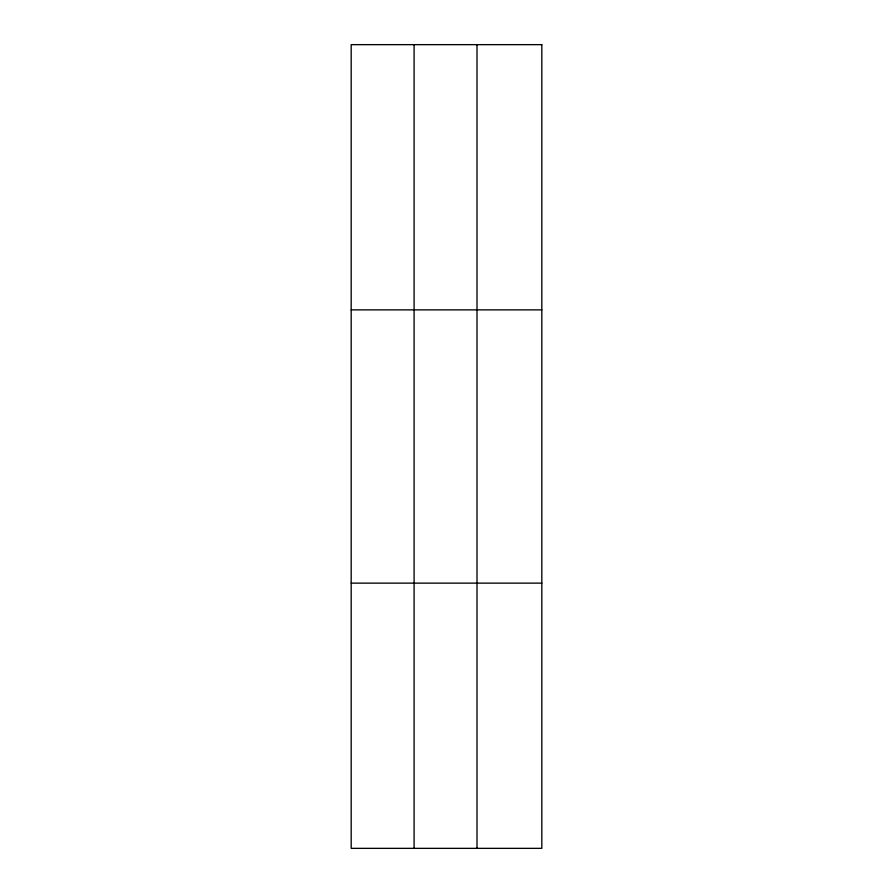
<?xml version="1.0" encoding="UTF-8"?>
<svg xmlns="http://www.w3.org/2000/svg" width="893" height="893" viewBox="0 0 893 893"><rect width="100%" height="100%" fill="white"/><g stroke="black" fill="none" stroke-linecap="round" stroke-linejoin="round"><path stroke-width="1.34" d="M414.095 848.35L414.095 44.65M477.007 848.35L477.007 44.65M351.183 309.871L541.817 309.871M351.183 583.129L541.817 583.129M541.817 44.65L541.817 848.35L351.183 848.35L351.183 44.65L541.817 44.65"/></g></svg>
